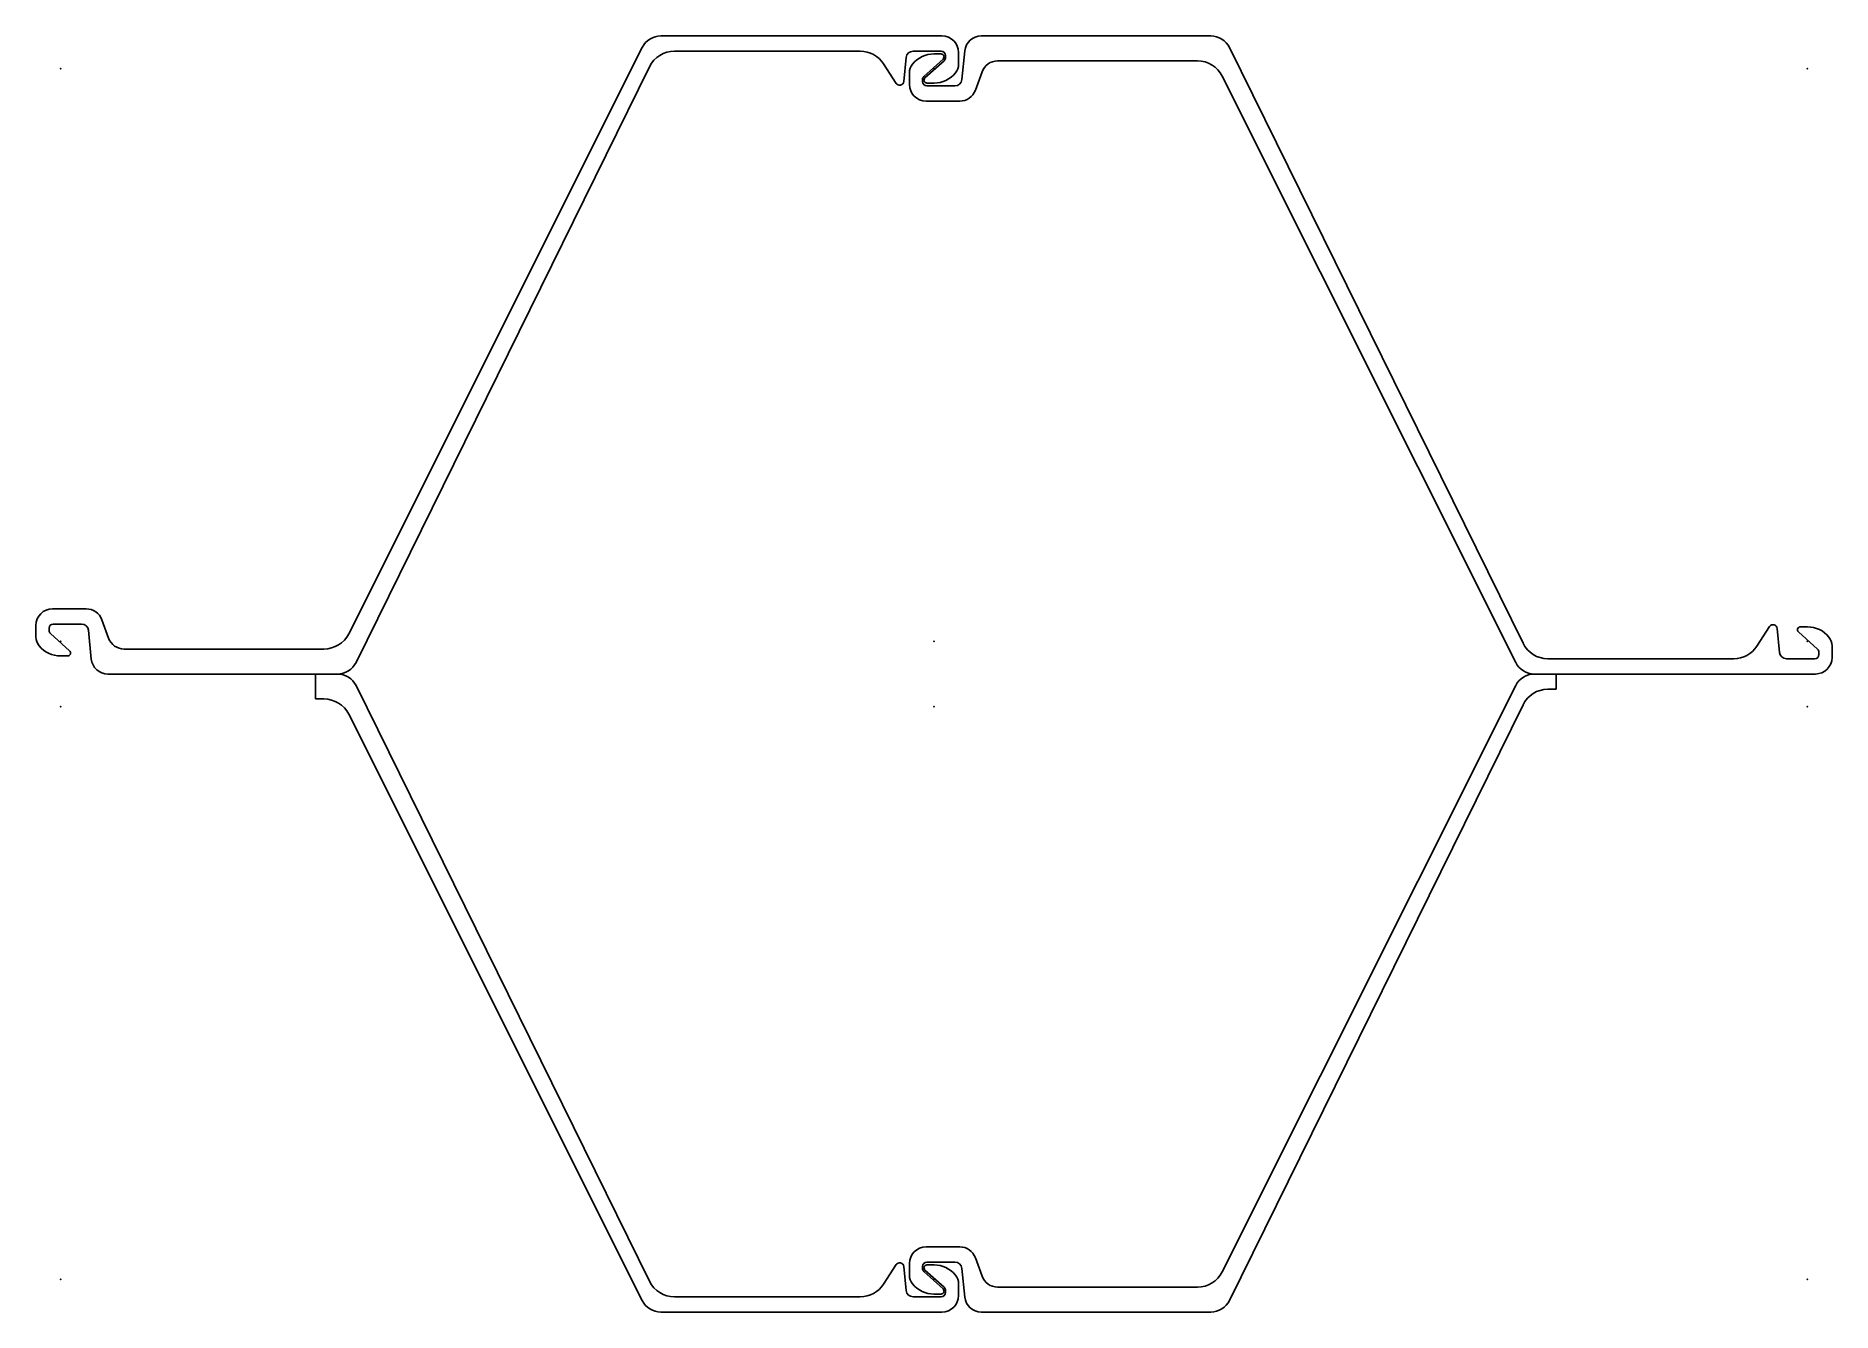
# Model space of a CAD drawing. Extents: x -18 to 1278, y -484 to 436.
import ezdxf

# ---------------------------------------------------------------- set-up
doc = ezdxf.new("R2010")
doc.units = 0
doc.header["$MEASUREMENT"] = 0
doc.layers.get('0').update_dxf_attribs({"color": 5, "linetype": 'CONTINUOUS'})

msp = doc.modelspace()

# ---------------------------------------------------------------- linework, layer by layer
at = {"linetype": 'Continuous'}
for p, q in [((207.89078, 5.54505), (419.54193, 428.21622)), ((432.95432, 436.5), (635.75, 436.5)), ((829.67084, 436.5), (664.11987, 436.5)), ((1054.84009, -1.34313), (843.12494, 428.13235)), ((576.78815, 425.5), (442.77884, 425.5)), ((602.6485, 402.32251), (593.58905, 416.35034)), ((609.88947, 420.99783), (608.15369, 403.65137)), ((635.25, 425.5), (614.86462, 425.5)), ((636.5448, 419.78687), (622.74298, 407.36377)), ((623.4552, 406.21313), (637.25702, 418.63623)), ((635.11981, 423.5), (629.99939, 423.5)), ((638.25, 420.866), (638.25, 422.5)), ((647.75, 424.5), (647.75, 416.17963)), ((652.17938, 425.69403), (650.11023, 405.00247)), ((675.90118, 418.5), (820.00757, 418.5)), ((424.84009, 414.34314), (213.12494, -15.13235)), ((612.25, 409.82037), (612.25, 401.5)), ((621.75, 403.5), (621.75, 405.134)), ((630.00061, 402.5), (624.88019, 402.5)), ((659.81451, 397.39407), (664.62549, 410.60593)), ((837.89075, 407.45496), (1049.54187, -15.21621)), ((624.25, 389.5), (648.53882, 389.5)), ((645.13507, 400.5), (624.75, 400.5)), ((-5.75, 23.5), (18.53883, 23.5)), ((29.81454, 15.60591), (34.62546, 2.39409)), ((-17.75, 3.17961), (-17.75, 11.5)), ((-8.25, 9.5), (-8.25, 7.86598)), ((6.54478, -6.78687), (-7.25702, 5.63622)), ((15.13506, 12.5), (-5.25, 12.5)), ((22.17941, -12.69405), (20.11025, 7.99752)), ((1232.64844, 10.67748), (1223.58899, -3.35035)), ((1239.88953, -7.99784), (1238.15369, 9.34863)), ((1253.4552, 6.78687), (1267.25708, -5.63622)), ((1260.00061, 10.5), (1254.88025, 10.5)), ((5.11979, -10.5), (-0.00063, -10.5)), ((45.90117, -5.5), (190.00757, -5.5)), ((1206.78809, -12.5), (1072.77881, -12.5)), ((1265.25, -12.5), (1244.86462, -12.5)), ((1268.25, -7.86598), (1268.25, -9.5)), ((1277.75, -11.5), (1277.75, -3.17961)), ((199.67087, -23.5), (34.11985, -23.5)), ((184, -41.5), (184, -23.5)), ((184, -23.5), (199.67087, -23.5)), ((1062.95435, -23.5), (1078.68994, -23.5)), ((1062.95435, -23.5), (1265.75, -23.5)), ((1078.68994, -23.5), (1078.68994, -34.5)), ((424.84009, -461.34314), (213.12494, -31.86765)), ((837.89075, -454.45496), (1049.54187, -31.78379)), ((1072.77881, -34.5), (1078.68994, -34.5)), ((190.00757, -41.5), (184, -41.5)), ((1054.84009, -45.65687), (843.12494, -475.13235)), ((207.89078, -52.54505), (419.54193, -475.21622)), ((624.25, -436.5), (648.53882, -436.5)), ((602.6485, -449.32251), (593.58905, -463.35034)), ((609.88947, -467.99783), (608.15369, -450.65137)), ((612.25, -456.82037), (612.25, -448.5)), ((621.75, -450.5), (621.75, -452.134)), ((623.4552, -453.21313), (637.25702, -465.63623)), ((645.13507, -447.5), (624.75, -447.5)), ((630.00061, -449.5), (624.88019, -449.5)), ((652.17938, -472.69403), (650.11023, -452.00247)), ((659.81451, -444.39407), (664.62549, -457.60593)), ((636.5448, -466.78687), (622.74298, -454.36377)), ((647.75, -471.5), (647.75, -463.17963)), ((675.90118, -465.5), (820.00757, -465.5)), ((576.78815, -472.5), (442.77884, -472.5)), ((635.25, -472.5), (614.86462, -472.5)), ((635.11981, -470.5), (629.99939, -470.5)), ((638.25, -467.866), (638.25, -469.5)), ((432.95432, -483.5), (635.75, -483.5)), ((829.67084, -483.5), (664.11987, -483.5))]:
    msp.add_line(p, q, dxfattribs=at)
for centre, radius, start, end in [((432.95432, 421.5), 15, 90, 153.4007), ((635.75, 424.5), 12, 0, 90), ((664.11987, 424.5), 12, 90, 174.28949), ((829.67084, 421.5), 15, 26.24152, 90), ((442.77884, 405.5), 20, 90, 153.75841), ((576.78815, 405.5), 20, 32.85514, 90), ((614.86462, 420.5), 5, 90, 174.28579), ((622.25, 409.82037), 10, 140.8049, 180), ((629.99939, 403.5), 20, 90, 140.80217), ((635.11981, 421.37), 2.13, 311.99063, 90), ((635.25, 422.5), 3, 0, 90), ((635.25, 420.866), 3, 311.99046, 0), ((637.75, 416.17963), 10, 320.8049, 0), ((675.90118, 406.5), 12, 90, 159.99144), ((820.00757, 398.5), 20, 26.5993, 90), ((605.16858, 403.95007), 3, 212.85591, 354.2857), ((624.75, 405.134), 3, 131.99046, 180), ((624.75, 403.5), 3, 180, 270), ((624.88019, 404.63), 2.13, 131.99063, 270), ((630.00061, 422.5), 20, 270, 320.80217), ((645.13507, 405.5), 5, 270, 354.28927), ((624.25, 401.5), 12, 180, 270), ((648.53882, 401.5), 12, 270, 339.99144), ((-5.75, 11.5), 12, 90, 180), ((18.53883, 11.5), 12, 20.00848, 90), ((-7.75, 3.17961), 10, 180, 219.19497), ((-5.25, 9.5), 3, 90, 180), ((-5.25, 7.86598), 3, 180, 228.00944), ((15.13506, 7.5), 5, 5.71059, 90), ((45.90117, 6.5), 12, 200.00848, 270), ((190.00757, 14.5), 20, 270, 333.40075), ((1235.16858, 9.04993), 3, 5.71429, 147.14491), ((1254.88025, 8.37), 2.13, 90, 228.00821), ((1260.00061, -9.5), 20, 39.19779, 90), ((1267.75, -3.17961), 10, 0, 39.19497), ((-0.00063, 9.5), 20, 219.19783, 270), ((5.11979, -8.37), 2.13, 270, 48.00944), ((34.11985, -11.5), 12, 185.7106, 270), ((1072.77881, 7.5), 20, 206.2416, 270), ((1206.78809, 7.5), 20, 270, 327.14485), ((1244.86462, -7.5), 5, 185.71439, 270), ((1265.25, -9.5), 3, 270, 0), ((1265.75, -11.5), 12, 270, 0), ((1265.25, -7.86598), 3, 0, 48.00865), ((199.67087, -8.5), 15, 270, 333.75845), ((199.67087, -38.5), 15, 26.24155, 90), ((1062.95435, -8.5), 15, 206.59913, 270), ((1062.95435, -38.5), 15, 90, 153.40087), ((1072.77881, -54.5), 20, 90, 153.7584), ((190.00757, -61.5), 20, 26.59925, 90), ((624.25, -448.5), 12, 90, 180), ((648.53882, -448.5), 12, 20.00856, 90), ((605.16858, -450.95007), 3, 5.7143, 147.14409), ((624.75, -450.5), 3, 90, 180), ((624.75, -452.134), 3, 180, 228.00954), ((624.88019, -451.63), 2.13, 90, 228.00937), ((630.00061, -469.5), 20, 39.19783, 90), ((645.13507, -452.5), 5, 5.71073, 90), ((442.77884, -452.5), 20, 206.24159, 270), ((576.78815, -452.5), 20, 270, 327.14486), ((622.25, -456.82037), 10, 180, 219.1951), ((629.99939, -450.5), 20, 219.19783, 270), ((635.25, -467.866), 3, 0, 48.00954), ((637.75, -463.17963), 10, 0, 39.1951), ((675.90118, -453.5), 12, 200.00856, 270), ((820.00757, -445.5), 20, 270, 333.4007), ((432.95432, -468.5), 15, 206.5993, 270), ((614.86462, -467.5), 5, 185.71421, 270), ((635.11981, -468.37), 2.13, 270, 48.00937), ((635.25, -469.5), 3, 270, 0), ((635.75, -471.5), 12, 270, 0), ((664.11987, -471.5), 12, 185.71051, 270), ((829.67084, -468.5), 15, 270, 333.75848)]:
    msp.add_arc(centre, radius, start, end, dxfattribs=at)
for p in [(0, 413), (630, 413), (1260, 413), (0, 0), (630, 0), (1260, 0), (0, -47), (630, -47), (630, -47), (1260, -47), (0, -460), (630, -460), (630, -460), (1260, -460)]:
    msp.add_point(p, dxfattribs=at)

doc.saveas('drawing.dxf')
